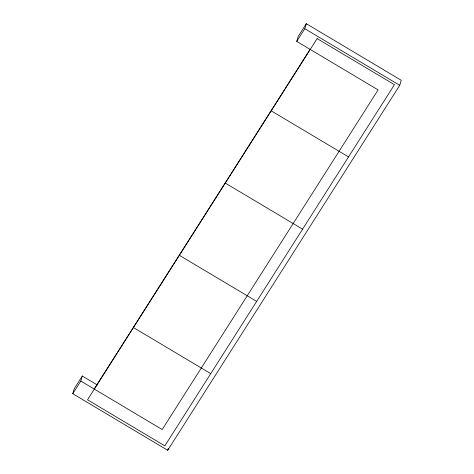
<?xml version="1.0" encoding="UTF-8"?>
<svg xmlns="http://www.w3.org/2000/svg" width="474" height="474" viewBox="0 0 474 474"><rect width="100%" height="100%" fill="white"/><g stroke="black" fill="none" stroke-linecap="round" stroke-linejoin="round"><path stroke-width="0.71" d="M82.322 376.018L80.817 381.037L162.197 429.545L378.116 89.9L296.73 41.392L298.235 36.374L306.293 23.7L401.241 80.29L399.736 85.308L167.707 450.3L72.759 393.71L74.264 388.692L82.322 376.018L97.585 385.113M133.591 327.048L133.437 327.552L210.752 373.636M179.51 254.811L179.362 255.314L256.671 301.399M225.434 182.573L225.286 183.077L302.596 229.161M167.707 450.3L168.27 448.416M271.359 110.335L271.205 110.839L348.52 156.918M296.73 41.392L304.788 28.718L306.293 23.7M72.759 393.71L80.817 381.037M94.397 388.704L310.15 49.308M304.788 28.718L399.736 85.308M317.13 38.601L87.518 399.789L164.828 445.874L394.439 84.68L317.13 38.601"/></g></svg>
